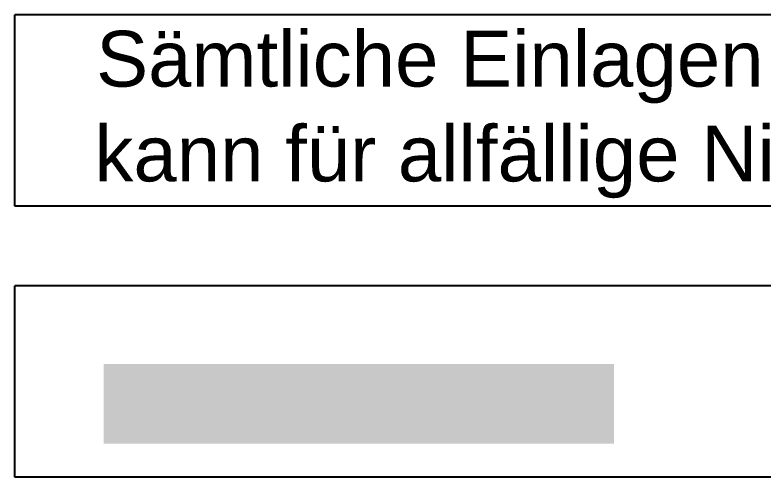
# Model space of a CAD drawing. Extents: x 885 to 2021, y 330 to 1122.
# Drawn here: x 1728.87 to 1775.78, y 681.67 to 710.67 of the extents above; entities that cross this region are included whole.
import ezdxf

# ---------------------------------------------------------------- set-up
doc = ezdxf.new("R2010")
doc.units = 0
doc.layers.get('0').update_dxf_attribs({"lineweight": 25})
doc.layers.add('GP_Kopf', color=7, linetype='Continuous', lineweight=25, true_color=0xffff80)
doc.styles.get("Standard").update_dxf_attribs({"font": 'arial.ttf'})

msp = doc.modelspace()

# ---------------------------------------------------------------- linework, layer by layer
at = {"color": 0, "linetype": 'ByBlock', "lineweight": -2, "ltscale": 0.25}
for p, q in [((1728.868, 698.674), (1728.868, 710.674)), ((1928.868, 710.674), (1728.868, 710.674)), ((1928.868, 698.674), (1728.868, 698.674)), ((1728.868, 681.675), (1728.868, 693.675)), ((1928.868, 693.675), (1728.868, 693.675)), ((1928.868, 681.675), (1728.868, 681.675))]:
    msp.add_line(p, q, dxfattribs=at)
msp.add_solid([(1766.43, 688.775), (1766.43, 683.775), (1734.43, 688.775), (1734.43, 683.775)], dxfattribs=at)

# ---------------------------------------------------------------- texts
at = {"layer": 'GP_Kopf'}
for s, p in [('Sämtliche Einlagen müssen ein Minimalgefälle von 1%%% aufweisen. Der Fachingenieur', (1733.958, 706.178)), ('kann für allfällige Nichteinhaltung des Gefälles nicht belangt werden.', (1733.853, 700.228))]:
    msp.add_text(s, height=3.5, dxfattribs=at).set_placement(p)

doc.saveas('drawing.dxf')
